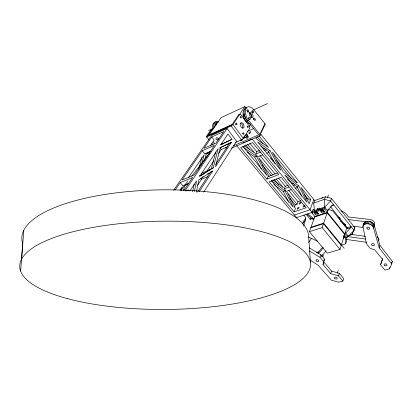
<?xml version="1.0" encoding="UTF-8"?>
<svg xmlns="http://www.w3.org/2000/svg" width="413" height="413" viewBox="0 0 413 413"><rect width="100%" height="100%" fill="white"/><g stroke="black" fill="none" stroke-linecap="round" stroke-linejoin="round"><path stroke-width="0.62" d="M340.931 245.224L345.691 243.804L345.733 236.969M346.512 237.496L346.486 241.223L345.691 243.804M20.65 271.114L22.7 243.453A143.419 47.929 -0.2 0 1 153.966 190.011A143.419 47.929 -0.2 0 1 308.516 234.832L310.447 262.25M21.615 259.214L23.742 230.542M344.994 226.009L345.154 224.383M196.381 192.128L198.906 179.805L212.643 171.059L199.076 191.818M350.807 227.739L351.05 226.556L347.343 227.718L347.132 228.415L347.586 228.74L350.807 227.739L345.691 233.051M194.378 191.544L196.552 181.013L189.784 191.147M192.592 191.689L194.136 184.27M183.496 190.584L184.549 185.705L187.75 183.687M181.374 190.599L182.169 186.924L180.001 190.099M310.106 260.02L318.108 265.265L331.293 280.143L338.706 282.193L342.898 281.083L338.577 275.936L330.689 273.618L322.987 264.49L324.458 259.049L320.849 254.754L309.244 247.867M322.987 264.49L324.458 259.049M303.653 226.231L305.739 217.481L303.808 215.147M305.315 220.583L305.765 218.709M391.694 263.953L392.35 261.31L379.893 245.219L374.364 225.674C373.161 219.737 362.578 219.401 362.934 226.556L366.465 243.851L370.167 248.358L374.73 249.839L382.614 259.457L380.543 264.759L384.962 270.112L389.469 268.858L391.694 263.953L379.191 247.846L373.631 228.291C372.96 223.681 364.55 221.714 362.934 226.556M389.469 268.858L389.862 267.273M213.273 167.823L218.131 148.701L199.587 176.465L213.273 167.823L211.399 168.607L199.804 175.917M211.399 168.607L215.653 151.969M380.543 264.759L382.608 258.59M204.538 160.451L206.304 153.755L210.227 151.891M201.363 165.19L204.12 154.798L188.524 177.621M198.736 169.01L201.833 157.41M379.191 247.846L379.893 245.219M373.409 227.315L374.142 224.698M373.631 228.291L374.364 225.674M372.867 226.36L373.6 223.743M372.03 225.488L372.769 222.87M369.718 224.197L370.466 221.585M370.962 224.749L371.7 222.137M368.386 223.861L369.139 221.249M367.049 223.769L367.802 221.156M365.789 223.918L366.548 221.311M363.812 224.899L364.571 222.292M364.689 224.3L365.448 221.698M363.213 225.663L363.977 223.061M342.898 281.083L343.662 278.512L339.362 273.37L331.494 271.062L323.818 261.945M352.609 232.374L351.979 234.445L348.298 236.277L345.278 232.545M318.268 210.454L317.494 209.499L314.432 210.537L313.699 203.077L314.618 200.548L325.434 196.789L331.489 198.457L354.829 227.713L354.044 230.304L351.979 234.445L350.276 234.966M338.577 275.936L339.362 273.37M337.328 273.287L338.195 270.463M345.087 236.179L344.649 237.594L344.943 237.955L347.457 237.196L347.891 235.777M340.023 249.4L346.646 228.167L332.615 210.718L328.33 209.484L322.13 227.625L309.43 231.688L327.313 253.143L340.023 249.4L322.13 227.625M347.132 228.415L347.452 227.377L346.316 227.733M330.689 273.618L331.494 271.062M345.16 225.493L345.485 224.465L344.736 225.906M321.81 255.327L321.474 256.339L326.027 250.928M323.622 261.594L320.008 257.299L320.849 254.754M317.964 253.567L318.469 252.054L322.574 247.113M331.489 198.457L330.612 201.012L324.701 207.063L319.326 208.885L319.239 208.038L317.411 208.658L317.494 209.499M322.15 209.83L324.644 208.988L325.129 207.589L322.641 208.431L322.15 209.83L322.455 210.207A1.92 1.327 19 0 1 324.494 212.034A1.92 1.327 19 0 1 322.145 212.824A1.92 1.327 19 0 1 320.947 210.723L320.669 210.325L321.159 208.932L321.459 209.303L320.973 210.697M321.102 212.106L321.588 210.713M327.566 197.414L328.418 194.982M325.434 196.789L324.541 199.334L324.701 207.063L327.834 210.945M321.964 198.292L322.393 197.078M321.159 208.932L316.394 210.537L315.899 211.931L316.213 212.246A1.91 1.316 19.4 0 1 317.953 213.025L318.211 213.371A1.91 1.316 19.4 0 1 317.509 214.956A1.91 1.316 19.4 0 1 315.098 214.254L314.84 213.908A1.91 1.316 19.4 0 1 314.789 212.865L315.382 211.358L315.078 210.981L312.615 211.812L312.114 213.206L314.825 216.51L309.43 231.688M315.016 214.146L315.511 212.752M312.114 213.206L314.577 212.375L315.078 210.981M236.577 145.603L296.642 217.61L312.213 212.359L313.162 209.727L313.772 209.732L314.432 210.537M313.792 199.531L310.07 209.752L294.505 215.044M310.746 199.453L309.172 203.738L300.948 187.404L310.746 199.453L308.945 200.083L304.236 194.311M251.62 117.767L251.801 117.282A2.85 1.616 65.9 0 0 250.903 114.019L250.448 113.518A2.85 1.616 65.9 0 0 249.024 112.95M294.133 211.864L306.105 207.754L281.083 177.301L269.142 181.849L294.133 211.864L295.424 208.493L287.262 192.391L297.05 204.244L295.29 204.858L294.474 206.98M297.05 204.244L298.016 201.735L300.979 200.692M291.217 189.686L286.462 191.42L284.299 188.798L285.311 186.309L288.269 185.21M244.873 138.154L244.909 138.061A2.38 0.862 -39.6 0 1 246.984 136.104L247.459 135.882M243.933 137.018L243.969 136.925A2.38 0.862 -39.6 0 1 246.05 134.968L246.52 134.741A2.38 0.862 -39.6 0 1 247.578 135.206L247.423 135.572A2.38 0.862 -39.6 0 1 245.337 137.539L244.863 137.761A2.38 0.862 -39.6 0 1 243.815 137.292M266.896 179.149L278.832 174.56L252.586 142.609L240.691 147.678L266.896 179.149L267.985 176.64L277.515 172.954M391.607 262.942L392.35 261.31M262.653 154.916L257.913 156.857L255.642 154.101L256.767 151.664L259.72 150.435M259.891 134.359L264.919 123.647L253.804 109.801A8.89 5.033 65.9 0 0 245.931 108.593A8.89 5.033 65.9 0 0 248.564 120.405L259.891 134.359A1.621 1.198 25.3 0 1 259.612 136.053L231.275 148.231M259.612 136.053L260.67 133.802M261.197 132.671L264.372 125.908M256.669 137.028L255.941 138.572L268.435 147.426L259.101 135.949M354.055 229.267L354.829 227.713M242.483 128.221L242.715 127.767A2.881 1.667 66.1 0 0 241.997 124.478L241.553 123.931A2.881 1.667 66.1 0 0 240.087 123.208M340.513 221.115L341.117 221.069L340.901 221.497M235.627 142.428L241.435 139.914A1.652 0.49 -36.4 0 0 243.252 138.463L249.715 128.345A1.631 0.934 66.4 0 0 249.364 126.197L241.166 114.897A1.647 0.945 65.7 0 0 239.654 114.489L238.44 115.051L231.75 125.015L207.465 136.016L211.668 129.997A8.756 5.297 65.9 0 1 213.547 128.619M249.132 126.636L250.505 124.494M203.65 192.122L236.541 141.267L227.114 128.495L211.549 135.526L173.641 190.279M231.394 142.377L215.493 166.702L220.294 147.668L231.394 142.377L230.02 142.975M197.517 192.045L210.769 171.839L212.643 171.059M215.705 164.312L229.561 143.177L220.114 147.678M197.662 185.101L201.539 179.242L208.002 176.588M206.722 171.416L213.784 160.75M218.73 153.29L221.198 149.558L227.501 146.832M239.586 114.499L244.888 106.58L246.019 108.149M212.85 129.052A8.745 5.302 65.9 0 0 210.511 130.523L206.299 136.543A1.626 0.439 -37 0 0 206.841 136.909L231.141 125.919A1.667 0.459 -36.5 0 0 232.978 124.458L239.654 114.489M185.272 190.465L227.114 128.495M183.759 190.651L192.685 177.466L180.228 182.654L175.164 189.99M210.171 145.944L214.135 140.141L211.766 136.982L223.758 131.582L216.025 143.006L203.908 148.36L211.766 136.982M308.619 242.426L311.536 238.187M202.282 150.714L182.019 180.058L194.451 174.859L214.424 145.371L202.282 150.714L204.719 153.92L211.084 151.148M180.703 190.378L187.812 181.193M191.761 176.088L209.536 153.13M315.382 211.358L315.284 211.471A1.905 1.316 19.4 0 0 315.341 212.519L315.594 212.86A1.905 1.316 19.4 0 0 318.526 213.294M318.444 253.587L323.374 247.666M344.649 237.594L344.747 237.485A1.895 1.275 17.6 0 0 344.731 236.479L344.483 236.148A1.895 1.275 17.6 0 0 343.714 235.616M348.298 236.277L354.044 230.304L330.612 201.012L324.541 199.334L313.699 203.077M327.411 210.418L332.641 205.054L333.725 204.9L331.603 205.612M321.459 209.303L321.438 209.324A1.915 1.327 19 0 0 322.109 211.172A1.915 1.327 19 0 0 324.541 211.322M341.974 222.829L342.465 222.793L342.578 223.221M201.771 177.554L203.356 176.547M207.594 173.858L208.653 173.181M184.312 185.452L185.912 184.441M205.633 154.003L210.124 151.865M220.79 144.555L231.946 139.357L227.966 133.977L220.888 144.576L231.946 139.357M244.888 106.58L221.089 117.659L209.024 134.963L232.643 124.261M213.129 123.75L214.27 123.224M244.728 109.12L245.952 108.557M208.627 130.503L212.705 128.634M253.499 109.941L267.485 103.534M210.511 130.523L211.668 129.997M246.767 107.365A8.88 5.039 65.9 0 0 244.098 112.656A8.88 5.039 65.9 0 0 247.335 120.957L248.564 120.405M247.33 131.38L253.763 128.557M233.283 145.83L258.662 134.886L247.335 120.957M242.875 142.893L244.589 142.155M245.735 141.664L247.454 140.926M248.6 140.435L252.033 138.954L312.213 212.359M201.301 173.29L210.676 169.382M263.267 148.964L264.449 148.474M199.634 175.783L203.16 174.317M255.642 154.101L260.97 151.896M264.521 150.43L266.297 149.697M188.767 183.511L182.83 185.958L180.228 182.654M247.377 151.984L254.666 156.986L256.416 156.264L267.154 175.639L242.705 146.197M260.995 146.274L268.269 151.39L270.066 150.652L280.876 170.316L257.604 141.855L270.066 150.652M266.798 153.218L269.168 152.247M185.68 191.043L188.06 190.078A1.843 0.563 -38.1 0 1 188.622 190.656M291.826 183.893L293.602 183.233M284.299 188.798L289.048 187.048M293.204 185.514L294.985 184.854M273.788 184.394L283.297 191.555L285.058 190.909L293.251 207.063L271.46 180.822M287.458 179.242L296.947 186.552L298.754 185.891L307.004 202.272L284.779 175.086L298.754 185.891M295.372 188.168L297.752 187.296M306.317 198.813L308.098 198.188M312.651 210.109L313.772 209.732M315.899 211.931L320.669 210.325M317.256 213.815L318.433 213.418M323.229 211.817L325.021 211.219M314.825 216.51L327.354 212.344M314.639 217.026L327.179 212.865L344.674 234.486M305.873 214.011L310.246 219.308L312.61 218.523M311.01 227.238L323.663 223.144L344.22 248.28M310.824 227.769L323.482 223.681L341.267 245.41M343.518 237.733L345.309 237.191M339.243 219.195L339.811 219.489L339.285 219.659M348.205 219.597L366.114 221.719M353.012 226.123L363.177 227.491M351.386 234.424L365.428 236.35M347.328 236.535L365.438 239.039M346.048 239.406L366.465 242.255M338.061 217.383L340.25 218.27M308.346 236.985L317.576 241.238M309.471 251.047L320.008 257.299M243.928 147.663L256.416 156.264M244.362 145.872L254.795 153.084L247.511 144.256M271.548 180.703L285.058 190.909M272.962 179.846L283.494 187.827L276.194 178.989M307.866 213.826L314.195 219.019M306.668 214.228L313.488 219.814M225.612 147.188L226.417 148.143M272.947 175.06L258.755 157.874L269.147 176.635M245.761 145.004L249.808 149.893M262.27 164.957L271.191 175.737M274.438 179.655L278.899 185.05M289.58 197.956L295.29 204.858M249.896 143.321L256.767 151.664M259.844 155.396L275.203 174.043M278.434 177.967L285.311 186.309M288.682 190.408L298.016 201.735M246.401 134.798L247.335 135.939M270.721 158.422L271.537 159.418M272.766 160.915L273.582 161.917M314.577 212.375L314.882 212.747M311.779 211.993L312.579 212.969M257.304 136.724L262.983 143.693M276.689 160.507L291.31 178.447M316.394 210.537L316.652 210.857M319.326 208.885L320.101 209.835M317.411 208.658L318.526 210.031M322.641 208.431L322.945 208.808M260.758 134.153L314.618 200.548M324.644 208.988L347.457 237.196M330.421 206.65L347.343 227.718L347.586 228.74M200.826 178.323L201.539 179.242M206.841 136.909L209.112 139.93M211.761 143.445L212.896 144.953M219.819 147.72L221.198 149.558M213.082 141.891L214.523 143.807M231.141 125.919L241.435 139.914M232.978 124.458L243.252 138.463M254.666 156.986L261.408 169.139M268.269 151.39L275.058 163.729M283.297 191.555L288.661 202.117M296.947 186.552L301.779 196.139M213.712 128.237A8.611 5.162 65.7 0 1 218.782 121.634M212.669 129.29A8.601 5.168 65.7 0 1 216.154 121.876M246.84 110.57A1.224 0.697 65.7 0 1 247.392 112.191M251.646 111.18A1.218 0.687 65.8 0 1 252.462 112.682M215.338 124.886A1.187 0.712 65.4 0 1 215.4 124.654M264.919 123.647A1.595 1.193 25.3 0 1 264.635 125.346M253.283 118.686A1.218 0.692 66.2 0 1 253.69 119.032M253.861 119.285A1.218 0.692 66.2 0 1 254.088 119.868M248.45 118.097A1.229 0.702 66 0 1 249.096 119.44M242.292 139.155A1.187 0.428 -39.7 0 1 242.059 140.095A1.187 0.428 -39.7 0 1 240.696 140.797A1.187 0.428 -39.7 0 1 241.171 139.739M241.409 139.542A1.187 0.428 -39.7 0 1 241.657 139.372M246.442 121.634A5.276 3.01 65.9 0 1 243.278 113.864M249.158 113.368A2.442 1.384 65.9 0 1 251.352 115.428A2.442 1.384 65.9 0 1 250.753 117.948M249.24 113.529A2.442 1.389 65.9 0 1 249.659 113.699M250.794 114.984A2.442 1.389 65.9 0 1 251.047 115.568M250.309 124.008A8.136 4.626 65.9 0 1 243.763 117.22A8.136 4.626 65.9 0 1 244.955 108.991M247.511 121.03A8.146 4.62 65.9 0 1 244.331 113.983M215.865 125.526A7.455 4.46 65.7 0 1 218.875 121.799M214.698 127.194A7.449 4.46 65.7 0 1 217.728 122.325M238.44 115.051A1.642 0.945 65.7 0 1 239.411 114.933M242.617 133.791A0.826 0.48 66.5 0 1 242.699 133.988M235.596 124.205A0.831 0.485 65.9 0 1 235.73 124.607M310.246 219.308A2.974 1.425 -39.1 0 1 310.922 218.188M323.854 210.418A0.769 0.532 19 0 1 322.987 210.713A0.769 0.532 19 0 1 322.388 209.974M344.137 235.647A0.754 0.511 17.5 0 1 343.884 235.808M317.747 212.468A0.764 0.527 19.4 0 1 316.89 212.757A0.764 0.527 19.4 0 1 316.291 212.024M338.025 217.615A7.511 5.142 18 0 1 339.847 218.358M343.931 223.438A7.511 5.142 18 0 1 343.797 224.796M316.523 252.291A4.238 2.767 19 0 1 318.469 252.054M322.868 254.558A4.238 2.767 19 0 1 322.925 256.757M377.337 236.881A4.491 3.036 15.5 0 1 378.587 240.733M302.822 223.521A11.786 7.981 19.5 0 1 305.537 219.091M302.445 224.006A11.822 7.976 19.5 0 1 305.13 221.285M341.107 210.842A12.075 8.312 18 0 1 348.04 216.231L348.371 216.964L370.058 219.504A4.424 3.046 15.8 0 1 373.873 221.538A4.424 3.046 15.8 0 1 373.966 224.667M344.122 223.701A7.501 5.142 18 0 1 343.838 224.558M228.947 143.032A1.239 0.924 33.6 0 1 228.642 143.404M226.732 141.969A1.239 0.924 33.6 0 1 227.042 141.597L227.279 141.499A1.239 0.924 33.6 0 1 227.857 141.509M220.779 144.488A1.229 0.914 33.9 0 1 222.282 144.333M304.975 205.829A1.141 0.527 -39.2 0 1 303.86 206.954A1.141 0.527 -39.2 0 1 303.121 206.614L303.199 206.412A1.141 0.527 -39.2 0 1 304.231 205.493L304.469 205.416A1.141 0.527 -39.2 0 1 304.67 205.395M299.007 207.806L298.955 207.997A1.136 0.521 -39.4 0 1 297.417 209.107A1.136 0.521 -39.4 0 1 297.747 207.878A1.136 0.521 -39.4 0 1 299.007 207.806M343.797 236.639L343.358 238.053L343.606 238.363L344.05 236.948L343.797 236.639M300.922 202.773L300.86 202.964A1.125 0.516 -39.2 0 1 299.311 204.022A1.125 0.516 -39.2 0 1 299.719 202.773A1.125 0.516 -39.2 0 1 300.922 202.773M249.56 112.904L249.38 113.394A2.855 1.616 65.9 0 0 251.543 117.679A2.855 1.616 65.9 0 0 252.725 114.53A2.855 1.616 65.9 0 0 249.56 112.904M248.616 111.634L248.528 111.835A1.229 0.697 65.7 0 1 247.16 111.087A1.229 0.697 65.7 0 1 247.707 109.775A1.229 0.697 65.7 0 1 248.616 111.634M297.174 182.763L283.168 171.901L272.399 152.299L297.174 182.763M252.689 112.579L252.493 112.362A1.218 0.687 65.9 0 1 252.405 110.555A1.218 0.687 65.9 0 1 253.665 111.933A1.218 0.687 65.9 0 1 252.689 112.579M243.221 123.931L242.777 123.384A2.886 1.667 66.1 0 0 240.211 124.545A2.886 1.667 66.1 0 0 243.092 128.082A2.886 1.667 66.1 0 0 243.221 123.931M218.059 138.494L217.863 138.252A1.234 0.919 34.5 0 0 216.009 138.267A1.234 0.919 34.5 0 0 217.284 139.837A1.234 0.919 34.5 0 0 218.059 138.494M249.488 133.254A1.187 0.428 -39.5 0 0 250.784 131.824A1.187 0.428 -39.5 0 0 249.24 132.506A1.187 0.428 -39.5 0 0 249.488 133.254M253.752 118.815A1.218 0.687 66.2 0 0 254.997 120.348A1.218 0.687 66.2 0 0 254.909 118.479A1.218 0.687 66.2 0 0 253.752 118.815M248.703 118.082A1.229 0.697 66 0 0 249.958 119.625A1.229 0.697 66 0 0 249.875 117.746A1.229 0.697 66 0 0 248.703 118.082M247.113 138.154A1.198 0.434 -39.6 0 0 248.425 136.708A1.198 0.434 -39.6 0 0 246.876 137.379A1.198 0.434 -39.6 0 0 247.113 138.154M247.217 126.486A0.816 0.47 66.3 0 0 248.012 127.586A0.816 0.47 66.3 0 0 248.043 126.373A0.816 0.47 66.3 0 0 247.217 126.486M242.89 133.198A0.826 0.48 66.5 0 0 243.701 134.302A0.826 0.48 66.5 0 0 243.732 133.069A0.826 0.48 66.5 0 0 242.89 133.198M235.854 123.585A0.831 0.485 65.9 0 0 236.67 124.695A0.831 0.485 65.9 0 0 236.711 123.466A0.831 0.485 65.9 0 0 235.854 123.585M240.278 116.941A0.821 0.475 65.8 0 0 241.084 118.051A0.821 0.475 65.8 0 0 241.12 116.838A0.821 0.475 65.8 0 0 240.278 116.941M67.794 298.733A145.428 44.155 -0.4 0 0 307.406 273.582A145.428 44.155 -0.4 0 0 120.359 223.593A145.428 44.155 -0.4 0 0 67.794 298.733M334.716 278.408A1.415 0.898 17.9 0 0 337.085 278.739A1.415 0.898 17.9 0 0 335.764 277.159A1.415 0.898 17.9 0 0 334.716 278.408M316.291 260.97A1.425 0.924 19 0 0 318.671 261.284A1.425 0.924 19 0 0 317.308 259.669A1.425 0.924 19 0 0 316.291 260.97M384.544 265.425A1.492 0.976 15 0 0 386.96 265.27A1.492 0.976 15 0 0 385.097 263.83A1.492 0.976 15 0 0 384.544 265.425M371.984 245.219A1.513 1.012 15.7 0 0 374.421 245.028A1.513 1.012 15.7 0 0 372.516 243.546A1.513 1.012 15.7 0 0 371.984 245.219M367.255 228.838A1.533 1.048 15.9 0 0 369.728 228.616A1.533 1.048 15.9 0 0 367.787 227.098A1.533 1.048 15.9 0 0 367.255 228.838"/></g></svg>
